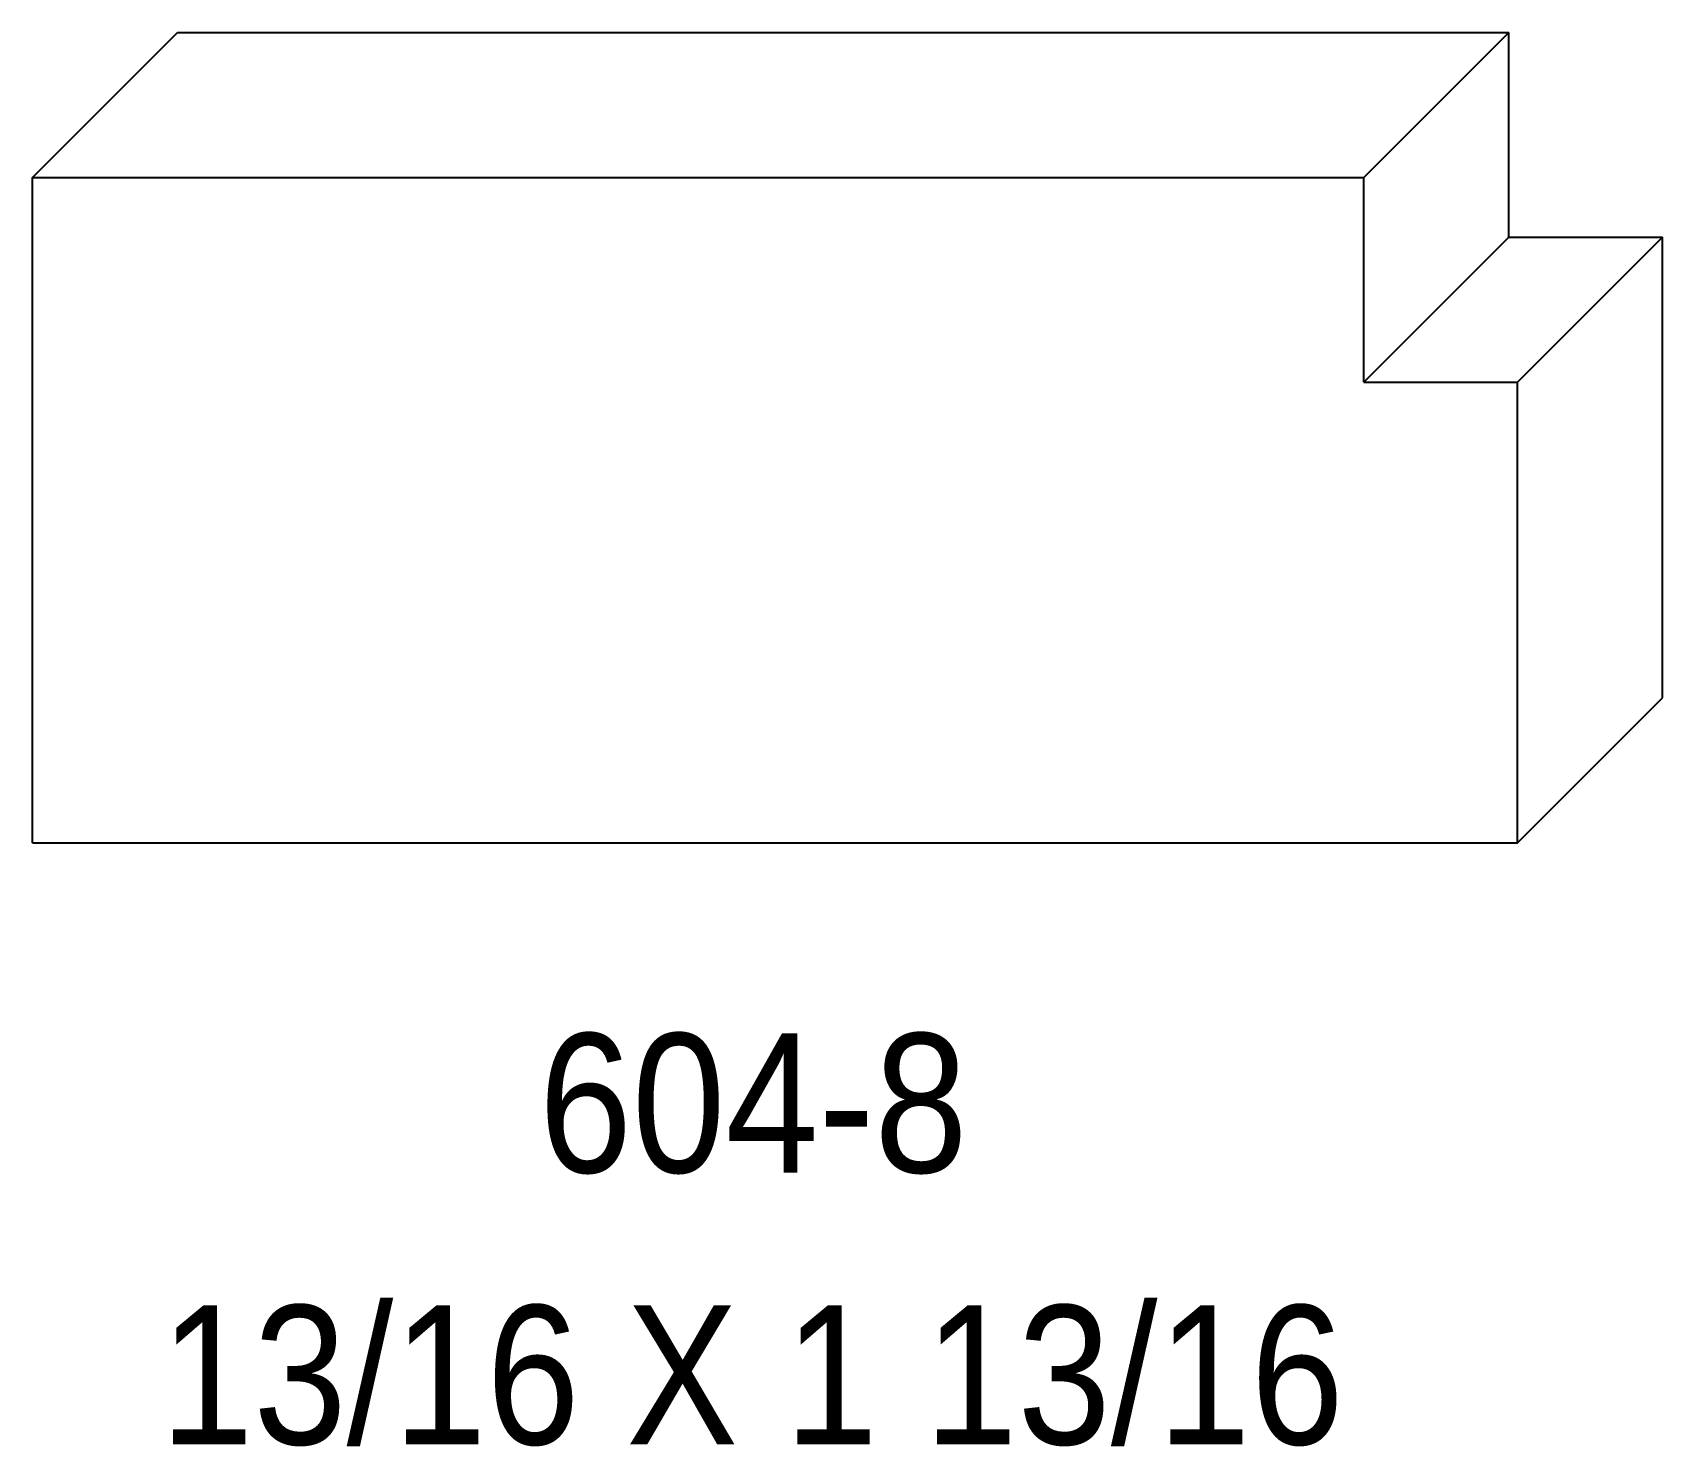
# Model space of a CAD drawing. Extents: x 78.67 to 80.66, y 160.17 to 161.9.
import ezdxf

# ---------------------------------------------------------------- set-up
doc = ezdxf.new("R2010")
doc.units = 0
doc.header["$LTSCALE"] = 5
doc.layers.add('PROFILE', color=7, linetype='CONTINUOUS')
doc.styles.add('TXT', font='TXT', dxfattribs={"height": 3.5})

msp = doc.modelspace()

# ---------------------------------------------------------------- linework, layer by layer
at = {"layer": 'PROFILE', "color": 1, "linetype": 'CONTINUOUS'}
for p, q in [((78.6709, 161.7184), (78.8477, 161.8951)), ((78.8477, 161.8951), (80.4722, 161.8951)), ((80.2955, 161.7184), (80.4722, 161.8951)), ((80.4722, 161.6452), (80.4722, 161.8951)), ((78.6709, 160.9061), (78.6709, 161.7184)), ((78.6709, 161.7184), (80.2955, 161.7184)), ((80.2955, 161.4685), (80.2955, 161.7184)), ((80.2955, 161.4685), (80.4722, 161.6452)), ((80.4722, 161.6452), (80.6597, 161.6452)), ((80.483, 161.4685), (80.6597, 161.6452)), ((80.6597, 161.0828), (80.6597, 161.6452)), ((80.2955, 161.4685), (80.483, 161.4685)), ((80.483, 160.9061), (80.483, 161.4685)), ((80.483, 160.9061), (80.6597, 161.0828)), ((78.6709, 160.9061), (80.483, 160.9061))]:
    msp.add_line(p, q, dxfattribs=at)

# ---------------------------------------------------------------- texts
at = {"layer": 'PROFILE', "color": 1, "linetype": 'CONTINUOUS', "style": 'TXT', "width": 0.9}
for s, height, p in [('604-8', 0.16996, (79.2887, 160.5034)), ('13/16 X 1 13/16', 0.169956, (78.8266, 160.1715))]:
    msp.add_text(s, height=height, dxfattribs=at).set_placement(p)

doc.saveas('drawing.dxf')
